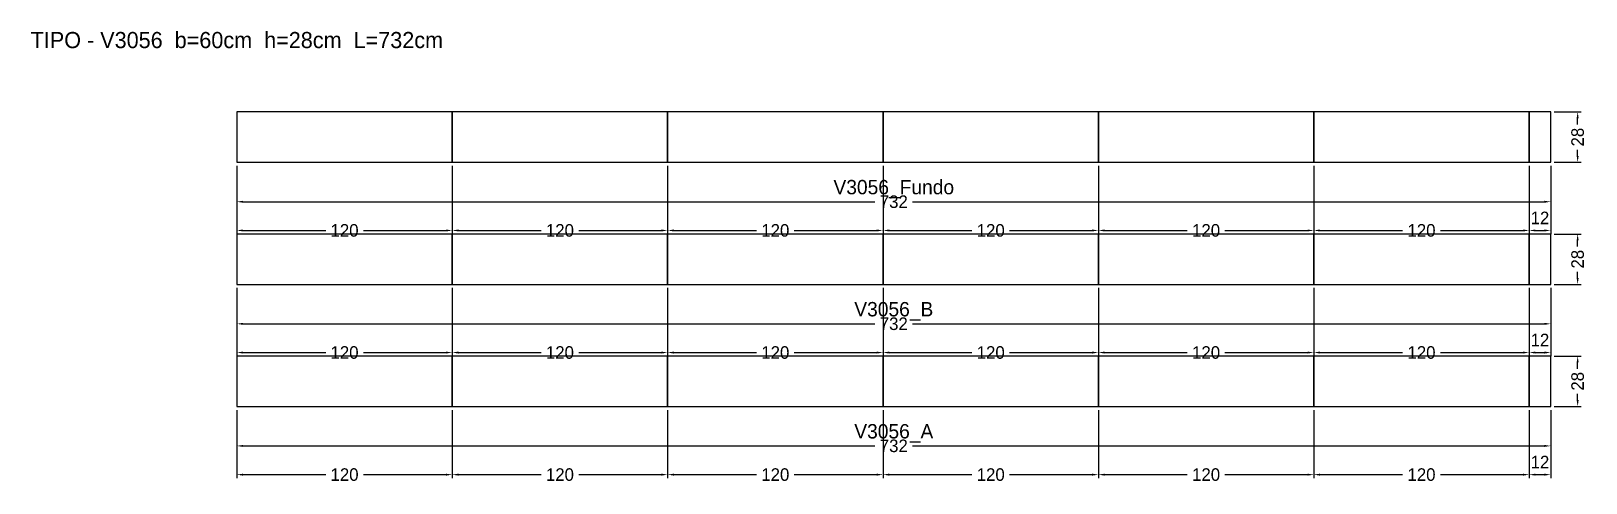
# Model space of a CAD drawing. Header units: metres. Extents: x -115 to 752, y -43 to 209.
import ezdxf

# ---------------------------------------------------------------- set-up
doc = ezdxf.new("R2010")
doc.units = ezdxf.units.M
for name, color, linetype in [('COTA', 3, 'Continuous'), ('NOMENCLATURA', 2, 'Continuous'), ('Paineis', 7, 'Continuous'), ('Texto Secao', 2, 'Continuous')]:
    doc.layers.add(name, color=color, linetype=linetype)
doc.dimstyles.new('COTA_VIG', dxfattribs={"dimtxt": 7, "dimasz": 3.5, "dimexe": 2, "dimexo": 2, "dimgap": 1.5, "dimtad": 1, "dimdec": 1, "dimcen": 2.5, "dimclrd": 3, "dimclre": 3, "dimclrt": 3, "dimazin": 3, "dimtfac": 1, "dimtmove": 0, "dimatfit": 3})

# ---------------------------------------------------------------- blocks, each defined once
blk = doc.blocks.new('_CLOSEDFILLED')
at = {"color": 0, "linetype": 'BYBLOCK'}
blk.add_solid([(-1, 0.16), (0, 0), (-1, -0.16)], dxfattribs=at)
blk = doc.blocks.new('*D1')
at = {"color": 3}
for p, q in [((0, -2), (0, -24)), ((732, -2), (732, -24)), ((3.5, -22), (355.5, -22)), ((376.5, -22), (728.5, -22))]:
    blk.add_line(p, q, dxfattribs=at)
at = {"layer": 'Defpoints'}
for p in [(0, 0), (732, 0), (0, -22)]:
    blk.add_point(p, dxfattribs=at)
at = {"layer": 'COTA', "color": 3, "xscale": 3.5, "yscale": 3.5, "rotation": 180}
blk.add_blockref('_CLOSEDFILLED', (0, -22), dxfattribs=at)
at = {"layer": 'COTA', "color": 3, "xscale": 3.5, "yscale": 3.5}
blk.add_blockref('_CLOSEDFILLED', (732, -22), dxfattribs=at)
at = {"layer": 'COTA', "color": 3, "insert": (366, -22), "char_height": 7, "attachment_point": 5}
blk.add_mtext('732', dxfattribs=at)
blk = doc.blocks.new('*D2')
at = {"color": 3}
for p, q in [((0, -2), (0, -40)), ((120, -2), (120, -40)), ((3.5, -38), (49.5, -38)), ((70.5, -38), (116.5, -38))]:
    blk.add_line(p, q, dxfattribs=at)
at = {"layer": 'Defpoints'}
for p in [(0, 0), (120, 0), (0, -38)]:
    blk.add_point(p, dxfattribs=at)
at = {"layer": 'COTA', "color": 3, "xscale": 3.5, "yscale": 3.5, "rotation": 180}
blk.add_blockref('_CLOSEDFILLED', (0, -38), dxfattribs=at)
at = {"layer": 'COTA', "color": 3, "xscale": 3.5, "yscale": 3.5}
blk.add_blockref('_CLOSEDFILLED', (120, -38), dxfattribs=at)
at = {"layer": 'COTA', "color": 3, "insert": (60, -38), "char_height": 7, "attachment_point": 5}
blk.add_mtext('120', dxfattribs=at)
blk = doc.blocks.new('*D3')
at = {"color": 3}
for p, q in [((120, -2), (120, -40)), ((240, -2), (240, -40)), ((123.5, -38), (169.5, -38)), ((190.5, -38), (236.5, -38))]:
    blk.add_line(p, q, dxfattribs=at)
at = {"layer": 'Defpoints'}
for p in [(120, 0), (240, 0), (120, -38)]:
    blk.add_point(p, dxfattribs=at)
at = {"layer": 'COTA', "color": 3, "xscale": 3.5, "yscale": 3.5, "rotation": 180}
blk.add_blockref('_CLOSEDFILLED', (120, -38), dxfattribs=at)
at = {"layer": 'COTA', "color": 3, "xscale": 3.5, "yscale": 3.5}
blk.add_blockref('_CLOSEDFILLED', (240, -38), dxfattribs=at)
at = {"layer": 'COTA', "color": 3, "insert": (180, -38), "char_height": 7, "attachment_point": 5}
blk.add_mtext('120', dxfattribs=at)
blk = doc.blocks.new('*D4')
at = {"color": 3}
for p, q in [((240, -2), (240, -40)), ((360, -2), (360, -40)), ((243.5, -38), (289.5, -38)), ((310.5, -38), (356.5, -38))]:
    blk.add_line(p, q, dxfattribs=at)
at = {"layer": 'Defpoints'}
for p in [(240, 0), (360, 0), (240, -38)]:
    blk.add_point(p, dxfattribs=at)
at = {"layer": 'COTA', "color": 3, "xscale": 3.5, "yscale": 3.5, "rotation": 180}
blk.add_blockref('_CLOSEDFILLED', (240, -38), dxfattribs=at)
at = {"layer": 'COTA', "color": 3, "xscale": 3.5, "yscale": 3.5}
blk.add_blockref('_CLOSEDFILLED', (360, -38), dxfattribs=at)
at = {"layer": 'COTA', "color": 3, "insert": (300, -38), "char_height": 7, "attachment_point": 5}
blk.add_mtext('120', dxfattribs=at)
blk = doc.blocks.new('*D5')
at = {"color": 3}
for p, q in [((360, -2), (360, -40)), ((480, -2), (480, -40)), ((363.5, -38), (409.5, -38)), ((430.5, -38), (476.5, -38))]:
    blk.add_line(p, q, dxfattribs=at)
at = {"layer": 'Defpoints'}
for p in [(360, 0), (480, 0), (360, -38)]:
    blk.add_point(p, dxfattribs=at)
at = {"layer": 'COTA', "color": 3, "xscale": 3.5, "yscale": 3.5, "rotation": 180}
blk.add_blockref('_CLOSEDFILLED', (360, -38), dxfattribs=at)
at = {"layer": 'COTA', "color": 3, "xscale": 3.5, "yscale": 3.5}
blk.add_blockref('_CLOSEDFILLED', (480, -38), dxfattribs=at)
at = {"layer": 'COTA', "color": 3, "insert": (420, -38), "char_height": 7, "attachment_point": 5}
blk.add_mtext('120', dxfattribs=at)
blk = doc.blocks.new('*D6')
at = {"color": 3}
for p, q in [((480, -2), (480, -40)), ((600, -2), (600, -40)), ((483.5, -38), (529.5, -38)), ((550.5, -38), (596.5, -38))]:
    blk.add_line(p, q, dxfattribs=at)
at = {"layer": 'Defpoints'}
for p in [(480, 0), (600, 0), (480, -38)]:
    blk.add_point(p, dxfattribs=at)
at = {"layer": 'COTA', "color": 3, "xscale": 3.5, "yscale": 3.5, "rotation": 180}
blk.add_blockref('_CLOSEDFILLED', (480, -38), dxfattribs=at)
at = {"layer": 'COTA', "color": 3, "xscale": 3.5, "yscale": 3.5}
blk.add_blockref('_CLOSEDFILLED', (600, -38), dxfattribs=at)
at = {"layer": 'COTA', "color": 3, "insert": (540, -38), "char_height": 7, "attachment_point": 5}
blk.add_mtext('120', dxfattribs=at)
blk = doc.blocks.new('*D7')
at = {"color": 3}
for p, q in [((600, -2), (600, -40)), ((720, -2), (720, -40)), ((603.5, -38), (649.5, -38)), ((670.5, -38), (716.5, -38))]:
    blk.add_line(p, q, dxfattribs=at)
at = {"layer": 'Defpoints'}
for p in [(600, 0), (720, 0), (600, -38)]:
    blk.add_point(p, dxfattribs=at)
at = {"layer": 'COTA', "color": 3, "xscale": 3.5, "yscale": 3.5, "rotation": 180}
blk.add_blockref('_CLOSEDFILLED', (600, -38), dxfattribs=at)
at = {"layer": 'COTA', "color": 3, "xscale": 3.5, "yscale": 3.5}
blk.add_blockref('_CLOSEDFILLED', (720, -38), dxfattribs=at)
at = {"layer": 'COTA', "color": 3, "insert": (660, -38), "char_height": 7, "attachment_point": 5}
blk.add_mtext('120', dxfattribs=at)
blk = doc.blocks.new('*D9')
at = {"color": 3}
for p, q in [((734, 28), (749, 28)), ((747, 21), (747, 24.5)), ((734, 0), (749, 0)), ((747, 3.5), (747, 7))]:
    blk.add_line(p, q, dxfattribs=at)
at = {"layer": 'Defpoints'}
for p in [(732, 28), (732, 0), (747, 0)]:
    blk.add_point(p, dxfattribs=at)
at = {"layer": 'COTA', "color": 3, "xscale": 3.5, "yscale": 3.5}
for p, rotation in [((747, 28), 90), ((747, 0), 270)]:
    blk.add_blockref('_CLOSEDFILLED', p, dxfattribs=dict(at, rotation=rotation))
at = {"layer": 'COTA', "color": 3, "insert": (747, 14), "char_height": 7, "attachment_point": 5, "rotation": 90}
blk.add_mtext('28', dxfattribs=at)
blk = doc.blocks.new('*D10')
at = {"color": 3}
for p, q in [((0, 66), (0, 44)), ((732, 66), (732, 44)), ((3.5, 46), (355.5, 46)), ((376.5, 46), (728.5, 46))]:
    blk.add_line(p, q, dxfattribs=at)
at = {"layer": 'Defpoints'}
for p in [(0, 68), (732, 68), (0, 46)]:
    blk.add_point(p, dxfattribs=at)
at = {"layer": 'COTA', "color": 3, "xscale": 3.5, "yscale": 3.5, "rotation": 180}
blk.add_blockref('_CLOSEDFILLED', (0, 46), dxfattribs=at)
at = {"layer": 'COTA', "color": 3, "xscale": 3.5, "yscale": 3.5}
blk.add_blockref('_CLOSEDFILLED', (732, 46), dxfattribs=at)
at = {"layer": 'COTA', "color": 3, "insert": (366, 46), "char_height": 7, "attachment_point": 5}
blk.add_mtext('732', dxfattribs=at)
blk = doc.blocks.new('*D11')
at = {"color": 3}
for p, q in [((0, 66), (0, 28)), ((120, 66), (120, 28)), ((3.5, 30), (49.5, 30)), ((70.5, 30), (116.5, 30))]:
    blk.add_line(p, q, dxfattribs=at)
at = {"layer": 'Defpoints'}
for p in [(0, 68), (120, 68), (0, 30)]:
    blk.add_point(p, dxfattribs=at)
at = {"layer": 'COTA', "color": 3, "xscale": 3.5, "yscale": 3.5, "rotation": 180}
blk.add_blockref('_CLOSEDFILLED', (0, 30), dxfattribs=at)
at = {"layer": 'COTA', "color": 3, "xscale": 3.5, "yscale": 3.5}
blk.add_blockref('_CLOSEDFILLED', (120, 30), dxfattribs=at)
at = {"layer": 'COTA', "color": 3, "insert": (60, 30), "char_height": 7, "attachment_point": 5}
blk.add_mtext('120', dxfattribs=at)
blk = doc.blocks.new('*D12')
at = {"color": 3}
for p, q in [((120, 66), (120, 28)), ((240, 66), (240, 28)), ((123.5, 30), (169.5, 30)), ((190.5, 30), (236.5, 30))]:
    blk.add_line(p, q, dxfattribs=at)
at = {"layer": 'Defpoints'}
for p in [(120, 68), (240, 68), (120, 30)]:
    blk.add_point(p, dxfattribs=at)
at = {"layer": 'COTA', "color": 3, "xscale": 3.5, "yscale": 3.5, "rotation": 180}
blk.add_blockref('_CLOSEDFILLED', (120, 30), dxfattribs=at)
at = {"layer": 'COTA', "color": 3, "xscale": 3.5, "yscale": 3.5}
blk.add_blockref('_CLOSEDFILLED', (240, 30), dxfattribs=at)
at = {"layer": 'COTA', "color": 3, "insert": (180, 30), "char_height": 7, "attachment_point": 5}
blk.add_mtext('120', dxfattribs=at)
blk = doc.blocks.new('*D13')
at = {"color": 3}
for p, q in [((240, 66), (240, 28)), ((360, 66), (360, 28)), ((243.5, 30), (289.5, 30)), ((310.5, 30), (356.5, 30))]:
    blk.add_line(p, q, dxfattribs=at)
at = {"layer": 'Defpoints'}
for p in [(240, 68), (360, 68), (240, 30)]:
    blk.add_point(p, dxfattribs=at)
at = {"layer": 'COTA', "color": 3, "xscale": 3.5, "yscale": 3.5, "rotation": 180}
blk.add_blockref('_CLOSEDFILLED', (240, 30), dxfattribs=at)
at = {"layer": 'COTA', "color": 3, "xscale": 3.5, "yscale": 3.5}
blk.add_blockref('_CLOSEDFILLED', (360, 30), dxfattribs=at)
at = {"layer": 'COTA', "color": 3, "insert": (300, 30), "char_height": 7, "attachment_point": 5}
blk.add_mtext('120', dxfattribs=at)
blk = doc.blocks.new('*D14')
at = {"color": 3}
for p, q in [((360, 66), (360, 28)), ((480, 66), (480, 28)), ((363.5, 30), (409.5, 30)), ((430.5, 30), (476.5, 30))]:
    blk.add_line(p, q, dxfattribs=at)
at = {"layer": 'Defpoints'}
for p in [(360, 68), (480, 68), (360, 30)]:
    blk.add_point(p, dxfattribs=at)
at = {"layer": 'COTA', "color": 3, "xscale": 3.5, "yscale": 3.5, "rotation": 180}
blk.add_blockref('_CLOSEDFILLED', (360, 30), dxfattribs=at)
at = {"layer": 'COTA', "color": 3, "xscale": 3.5, "yscale": 3.5}
blk.add_blockref('_CLOSEDFILLED', (480, 30), dxfattribs=at)
at = {"layer": 'COTA', "color": 3, "insert": (420, 30), "char_height": 7, "attachment_point": 5}
blk.add_mtext('120', dxfattribs=at)
blk = doc.blocks.new('*D15')
at = {"color": 3}
for p, q in [((480, 66), (480, 28)), ((600, 66), (600, 28)), ((483.5, 30), (529.5, 30)), ((550.5, 30), (596.5, 30))]:
    blk.add_line(p, q, dxfattribs=at)
at = {"layer": 'Defpoints'}
for p in [(480, 68), (600, 68), (480, 30)]:
    blk.add_point(p, dxfattribs=at)
at = {"layer": 'COTA', "color": 3, "xscale": 3.5, "yscale": 3.5, "rotation": 180}
blk.add_blockref('_CLOSEDFILLED', (480, 30), dxfattribs=at)
at = {"layer": 'COTA', "color": 3, "xscale": 3.5, "yscale": 3.5}
blk.add_blockref('_CLOSEDFILLED', (600, 30), dxfattribs=at)
at = {"layer": 'COTA', "color": 3, "insert": (540, 30), "char_height": 7, "attachment_point": 5}
blk.add_mtext('120', dxfattribs=at)
blk = doc.blocks.new('*D16')
at = {"color": 3}
for p, q in [((600, 66), (600, 28)), ((720, 66), (720, 28)), ((603.5, 30), (649.5, 30)), ((670.5, 30), (716.5, 30))]:
    blk.add_line(p, q, dxfattribs=at)
at = {"layer": 'Defpoints'}
for p in [(600, 68), (720, 68), (600, 30)]:
    blk.add_point(p, dxfattribs=at)
at = {"layer": 'COTA', "color": 3, "xscale": 3.5, "yscale": 3.5, "rotation": 180}
blk.add_blockref('_CLOSEDFILLED', (600, 30), dxfattribs=at)
at = {"layer": 'COTA', "color": 3, "xscale": 3.5, "yscale": 3.5}
blk.add_blockref('_CLOSEDFILLED', (720, 30), dxfattribs=at)
at = {"layer": 'COTA', "color": 3, "insert": (660, 30), "char_height": 7, "attachment_point": 5}
blk.add_mtext('120', dxfattribs=at)
blk = doc.blocks.new('*D18')
at = {"color": 3}
for p, q in [((734, 96), (749, 96)), ((747, 89), (747, 92.5)), ((747, 71.5), (747, 75)), ((734, 68), (749, 68))]:
    blk.add_line(p, q, dxfattribs=at)
at = {"layer": 'Defpoints'}
for p in [(732, 96), (732, 68), (747, 68)]:
    blk.add_point(p, dxfattribs=at)
at = {"layer": 'COTA', "color": 3, "xscale": 3.5, "yscale": 3.5}
for p, rotation in [((747, 96), 90), ((747, 68), 270)]:
    blk.add_blockref('_CLOSEDFILLED', p, dxfattribs=dict(at, rotation=rotation))
at = {"layer": 'COTA', "color": 3, "insert": (747, 82), "char_height": 7, "attachment_point": 5, "rotation": 90}
blk.add_mtext('28', dxfattribs=at)
blk = doc.blocks.new('*D19')
at = {"color": 3}
for p, q in [((0, 134), (0, 112)), ((732, 134), (732, 112)), ((3.5, 114), (355.5, 114)), ((376.5, 114), (728.5, 114))]:
    blk.add_line(p, q, dxfattribs=at)
at = {"layer": 'Defpoints'}
for p in [(0, 136), (732, 136), (0, 114)]:
    blk.add_point(p, dxfattribs=at)
at = {"layer": 'COTA', "color": 3, "xscale": 3.5, "yscale": 3.5, "rotation": 180}
blk.add_blockref('_CLOSEDFILLED', (0, 114), dxfattribs=at)
at = {"layer": 'COTA', "color": 3, "xscale": 3.5, "yscale": 3.5}
blk.add_blockref('_CLOSEDFILLED', (732, 114), dxfattribs=at)
at = {"layer": 'COTA', "color": 3, "insert": (366, 114), "char_height": 7, "attachment_point": 5}
blk.add_mtext('732', dxfattribs=at)
blk = doc.blocks.new('*D20')
at = {"color": 3}
for p, q in [((0, 134), (0, 96)), ((120, 134), (120, 96)), ((3.5, 98), (49.5, 98)), ((70.5, 98), (116.5, 98))]:
    blk.add_line(p, q, dxfattribs=at)
at = {"layer": 'Defpoints'}
for p in [(0, 136), (120, 136), (0, 98)]:
    blk.add_point(p, dxfattribs=at)
at = {"layer": 'COTA', "color": 3, "xscale": 3.5, "yscale": 3.5, "rotation": 180}
blk.add_blockref('_CLOSEDFILLED', (0, 98), dxfattribs=at)
at = {"layer": 'COTA', "color": 3, "xscale": 3.5, "yscale": 3.5}
blk.add_blockref('_CLOSEDFILLED', (120, 98), dxfattribs=at)
at = {"layer": 'COTA', "color": 3, "insert": (60, 98), "char_height": 7, "attachment_point": 5}
blk.add_mtext('120', dxfattribs=at)
blk = doc.blocks.new('*D21')
at = {"color": 3}
for p, q in [((120, 134), (120, 96)), ((240, 134), (240, 96)), ((123.5, 98), (169.5, 98)), ((190.5, 98), (236.5, 98))]:
    blk.add_line(p, q, dxfattribs=at)
at = {"layer": 'Defpoints'}
for p in [(120, 136), (240, 136), (120, 98)]:
    blk.add_point(p, dxfattribs=at)
at = {"layer": 'COTA', "color": 3, "xscale": 3.5, "yscale": 3.5, "rotation": 180}
blk.add_blockref('_CLOSEDFILLED', (120, 98), dxfattribs=at)
at = {"layer": 'COTA', "color": 3, "xscale": 3.5, "yscale": 3.5}
blk.add_blockref('_CLOSEDFILLED', (240, 98), dxfattribs=at)
at = {"layer": 'COTA', "color": 3, "insert": (180, 98), "char_height": 7, "attachment_point": 5}
blk.add_mtext('120', dxfattribs=at)
blk = doc.blocks.new('*D22')
at = {"color": 3}
for p, q in [((240, 134), (240, 96)), ((360, 134), (360, 96)), ((243.5, 98), (289.5, 98)), ((310.5, 98), (356.5, 98))]:
    blk.add_line(p, q, dxfattribs=at)
at = {"layer": 'Defpoints'}
for p in [(240, 136), (360, 136), (240, 98)]:
    blk.add_point(p, dxfattribs=at)
at = {"layer": 'COTA', "color": 3, "xscale": 3.5, "yscale": 3.5, "rotation": 180}
blk.add_blockref('_CLOSEDFILLED', (240, 98), dxfattribs=at)
at = {"layer": 'COTA', "color": 3, "xscale": 3.5, "yscale": 3.5}
blk.add_blockref('_CLOSEDFILLED', (360, 98), dxfattribs=at)
at = {"layer": 'COTA', "color": 3, "insert": (300, 98), "char_height": 7, "attachment_point": 5}
blk.add_mtext('120', dxfattribs=at)
blk = doc.blocks.new('*D23')
at = {"color": 3}
for p, q in [((360, 134), (360, 96)), ((480, 134), (480, 96)), ((363.5, 98), (409.5, 98)), ((430.5, 98), (476.5, 98))]:
    blk.add_line(p, q, dxfattribs=at)
at = {"layer": 'Defpoints'}
for p in [(360, 136), (480, 136), (360, 98)]:
    blk.add_point(p, dxfattribs=at)
at = {"layer": 'COTA', "color": 3, "xscale": 3.5, "yscale": 3.5, "rotation": 180}
blk.add_blockref('_CLOSEDFILLED', (360, 98), dxfattribs=at)
at = {"layer": 'COTA', "color": 3, "xscale": 3.5, "yscale": 3.5}
blk.add_blockref('_CLOSEDFILLED', (480, 98), dxfattribs=at)
at = {"layer": 'COTA', "color": 3, "insert": (420, 98), "char_height": 7, "attachment_point": 5}
blk.add_mtext('120', dxfattribs=at)
blk = doc.blocks.new('*D24')
at = {"color": 3}
for p, q in [((480, 134), (480, 96)), ((600, 134), (600, 96)), ((483.5, 98), (529.5, 98)), ((550.5, 98), (596.5, 98))]:
    blk.add_line(p, q, dxfattribs=at)
at = {"layer": 'Defpoints'}
for p in [(480, 136), (600, 136), (480, 98)]:
    blk.add_point(p, dxfattribs=at)
at = {"layer": 'COTA', "color": 3, "xscale": 3.5, "yscale": 3.5, "rotation": 180}
blk.add_blockref('_CLOSEDFILLED', (480, 98), dxfattribs=at)
at = {"layer": 'COTA', "color": 3, "xscale": 3.5, "yscale": 3.5}
blk.add_blockref('_CLOSEDFILLED', (600, 98), dxfattribs=at)
at = {"layer": 'COTA', "color": 3, "insert": (540, 98), "char_height": 7, "attachment_point": 5}
blk.add_mtext('120', dxfattribs=at)
blk = doc.blocks.new('*D25')
at = {"color": 3}
for p, q in [((600, 134), (600, 96)), ((720, 134), (720, 96)), ((603.5, 98), (649.5, 98)), ((670.5, 98), (716.5, 98))]:
    blk.add_line(p, q, dxfattribs=at)
at = {"layer": 'Defpoints'}
for p in [(600, 136), (720, 136), (600, 98)]:
    blk.add_point(p, dxfattribs=at)
at = {"layer": 'COTA', "color": 3, "xscale": 3.5, "yscale": 3.5, "rotation": 180}
blk.add_blockref('_CLOSEDFILLED', (600, 98), dxfattribs=at)
at = {"layer": 'COTA', "color": 3, "xscale": 3.5, "yscale": 3.5}
blk.add_blockref('_CLOSEDFILLED', (720, 98), dxfattribs=at)
at = {"layer": 'COTA', "color": 3, "insert": (660, 98), "char_height": 7, "attachment_point": 5}
blk.add_mtext('120', dxfattribs=at)
blk = doc.blocks.new('*D27')
at = {"color": 3}
for p, q in [((734, 164), (749, 164)), ((747, 157), (747, 160.5)), ((747, 139.5), (747, 143)), ((734, 136), (749, 136))]:
    blk.add_line(p, q, dxfattribs=at)
at = {"layer": 'Defpoints'}
for p in [(732, 164), (732, 136), (747, 136)]:
    blk.add_point(p, dxfattribs=at)
at = {"layer": 'COTA', "color": 3, "xscale": 3.5, "yscale": 3.5}
for p, rotation in [((747, 164), 90), ((747, 136), 270)]:
    blk.add_blockref('_CLOSEDFILLED', p, dxfattribs=dict(at, rotation=rotation))
at = {"layer": 'COTA', "color": 3, "insert": (747, 150), "char_height": 7, "attachment_point": 5, "rotation": 90}
blk.add_mtext('28', dxfattribs=at)

msp = doc.modelspace()

# ---------------------------------------------------------------- linework, layer by layer
at = {"layer": 'Paineis'}
for points in [[(0, 136), (120, 136), (120, 164), (0, 164)], [(120, 136), (240, 136), (240, 164), (120, 164)], [(240, 136), (360, 136), (360, 164), (240, 164)], [(360, 136), (480, 136), (480, 164), (360, 164)], [(480, 136), (600, 136), (600, 164), (480, 164)], [(600, 136), (720, 136), (720, 164), (600, 164)], [(720, 136), (732, 136), (732, 164), (720, 164)], [(0, 68), (120, 68), (120, 96), (0, 96)], [(120, 68), (240, 68), (240, 96), (120, 96)], [(240, 68), (360, 68), (360, 96), (240, 96)], [(360, 68), (480, 68), (480, 96), (360, 96)], [(480, 68), (600, 68), (600, 96), (480, 96)], [(600, 68), (720, 68), (720, 96), (600, 96)], [(720, 68), (732, 68), (732, 96), (720, 96)], [(0, 0), (120, 0), (120, 28), (0, 28)], [(120, 0), (240, 0), (240, 28), (120, 28)], [(240, 0), (360, 0), (360, 28), (240, 28)], [(360, 0), (480, 0), (480, 28), (360, 28)], [(480, 0), (600, 0), (600, 28), (480, 28)], [(600, 0), (720, 0), (720, 28), (600, 28)], [(720, 0), (732, 0), (732, 28), (720, 28)]]:
    msp.add_lwpolyline(points, close=True, dxfattribs=at)

# ---------------------------------------------------------------- texts
at = {"layer": 'NOMENCLATURA', "insert": (0, 204), "char_height": 9, "width": 752, "attachment_point": 5}
msp.add_mtext('TIPO - V3056  b=60cm  h=28cm  L=732cm', dxfattribs=at)
at = {"layer": 'Texto Secao', "char_height": 8, "width": 752, "attachment_point": 5}
for s, insert in [('V3056_Fundo', (366, 121)), ('V3056_B', (366, 53)), ('V3056_A', (366, -15))]:
    msp.add_mtext(s, dxfattribs=dict(at, insert=insert))

# ---------------------------------------------------------------- dimensions: what is measured, and where the dimension line sits
at = {"layer": 'COTA'}
for base, p1, p2, picture, middle in [((747, 136), (732, 136), (732, 164), '*D27', (747, 150)), ((747, 68), (732, 68), (732, 96), '*D18', (747, 82)), ((747, 0), (732, 0), (732, 28), '*D9', (747, 14))]:
    dim = msp.add_linear_dim(base=base, p1=p1, p2=p2, angle=90, dimstyle='COTA_VIG', dxfattribs=at)
    dim.commit()
    dim.dimension.update_dxf_attribs({"geometry": picture, "text_midpoint": middle})
for base, p1, p2, picture, middle in [((0, 114), (0, 136), (732, 136), '*D19', (366, 114)), ((0, 98), (0, 136), (120, 136), '*D20', (60, 98)), ((120, 98), (120, 136), (240, 136), '*D21', (180, 98)), ((240, 98), (240, 136), (360, 136), '*D22', (300, 98)), ((360, 98), (360, 136), (480, 136), '*D23', (420, 98)), ((480, 98), (480, 136), (600, 136), '*D24', (540, 98)), ((600, 98), (600, 136), (720, 136), '*D25', (660, 98)), ((0, 46), (0, 68), (732, 68), '*D10', (366, 46)), ((0, 30), (0, 68), (120, 68), '*D11', (60, 30)), ((120, 30), (120, 68), (240, 68), '*D12', (180, 30)), ((240, 30), (240, 68), (360, 68), '*D13', (300, 30)), ((360, 30), (360, 68), (480, 68), '*D14', (420, 30)), ((480, 30), (480, 68), (600, 68), '*D15', (540, 30)), ((600, 30), (600, 68), (720, 68), '*D16', (660, 30)), ((0, -22), (0, 0), (732, 0), '*D1', (366, -22)), ((0, -38), (0, 0), (120, 0), '*D2', (60, -38)), ((120, -38), (120, 0), (240, 0), '*D3', (180, -38)), ((240, -38), (240, 0), (360, 0), '*D4', (300, -38)), ((360, -38), (360, 0), (480, 0), '*D5', (420, -38)), ((480, -38), (480, 0), (600, 0), '*D6', (540, -38)), ((600, -38), (600, 0), (720, 0), '*D7', (660, -38))]:
    dim = msp.add_linear_dim(base=base, p1=p1, p2=p2, dimstyle='COTA_VIG', dxfattribs=at)
    dim.commit()
    dim.dimension.update_dxf_attribs({"geometry": picture, "text_midpoint": middle})
for base, p1, p2 in [((720, 98), (720, 136), (732, 136)), ((720, 30), (720, 68), (732, 68)), ((720, -38), (720, 0), (732, 0))]:
    msp.add_linear_dim(base=base, p1=p1, p2=p2, dimstyle='COTA_VIG', dxfattribs=at).render()

doc.saveas('drawing.dxf')
